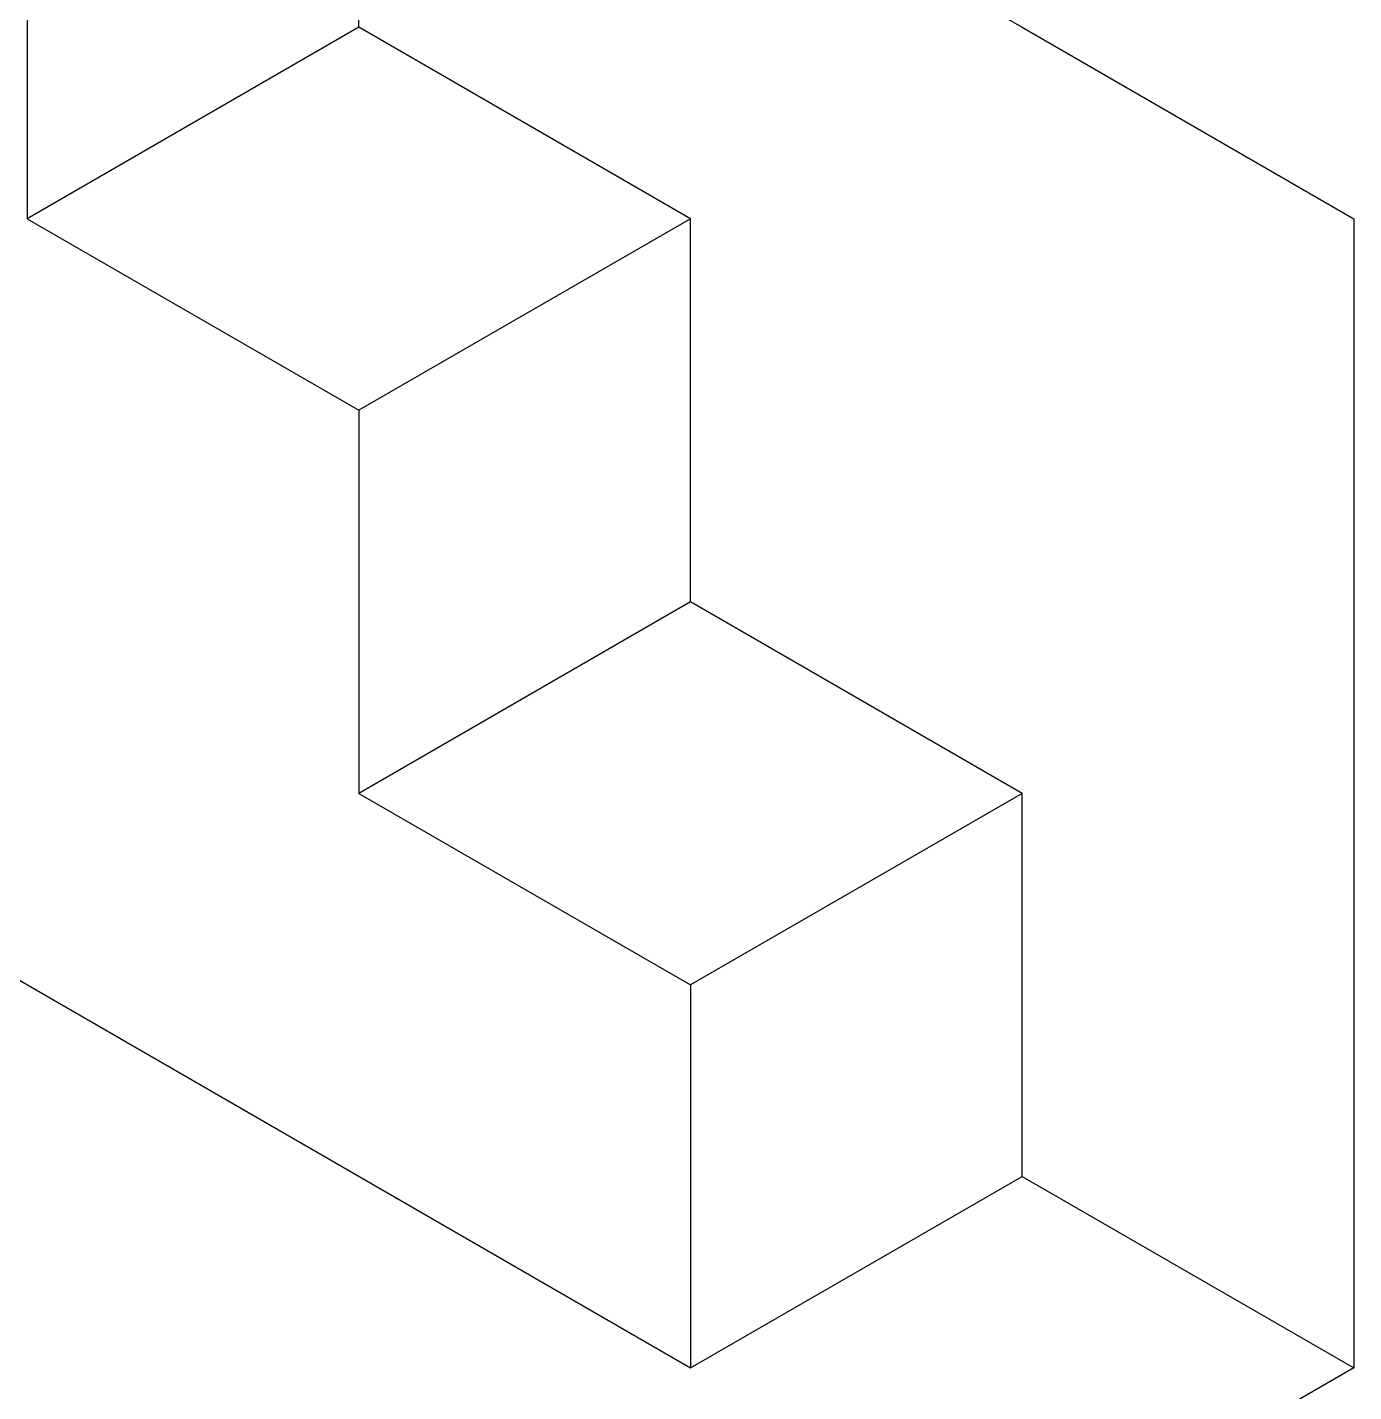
# Model space of a CAD drawing. Header units: millimetres. Extents: x 18 to 350, y -137 to 143.
# Drawn here: x 95.9 to 165.2, y 21.6 to 92.8 of the extents above; entities that cross this region are included whole.
import ezdxf

# ---------------------------------------------------------------- set-up
doc = ezdxf.new("R2010")
doc.units = ezdxf.units.MM
doc.header["$MEASUREMENT"] = 0

msp = doc.modelspace()

# ---------------------------------------------------------------- linework, layer by layer
for p, q in [((113.19665, 112.84688), (147.83767, 92.84688)), ((113.19665, 92.84688), (113.19665, 112.84688)), ((95.87615, 102.84688), (95.87615, 82.84688)), ((113.19665, 92.84688), (95.87615, 82.84688)), ((130.51716, 82.84688), (113.19665, 92.84688)), ((147.83767, 92.84688), (165.15818, 82.84688)), ((95.87615, 82.84688), (113.19665, 72.84688)), ((130.51716, 82.84688), (113.19665, 72.84688)), ((130.51716, 62.84688), (130.51716, 82.84688)), ((165.15818, 82.84688), (165.15818, 62.84688)), ((113.19665, 72.84688), (113.19665, 52.84688)), ((130.51716, 62.84688), (113.19665, 52.84688)), ((147.83767, 52.84688), (130.51716, 62.84688)), ((165.15818, 62.84688), (165.15818, 42.84688)), ((78.55564, 52.84688), (130.51716, 22.84688)), ((113.19665, 52.84688), (130.51716, 42.84688)), ((147.83767, 52.84688), (130.51716, 42.84688)), ((147.83767, 32.84688), (147.83767, 52.84688)), ((130.51716, 42.84688), (130.51716, 22.84688)), ((165.15818, 42.84688), (165.15818, 22.84688)), ((130.51716, 22.84688), (147.83767, 32.84688)), ((147.83767, 32.84688), (165.15818, 22.84688)), ((165.15818, 22.84688), (113.19665, -7.15312))]:
    msp.add_line(p, q)

doc.saveas('drawing.dxf')
